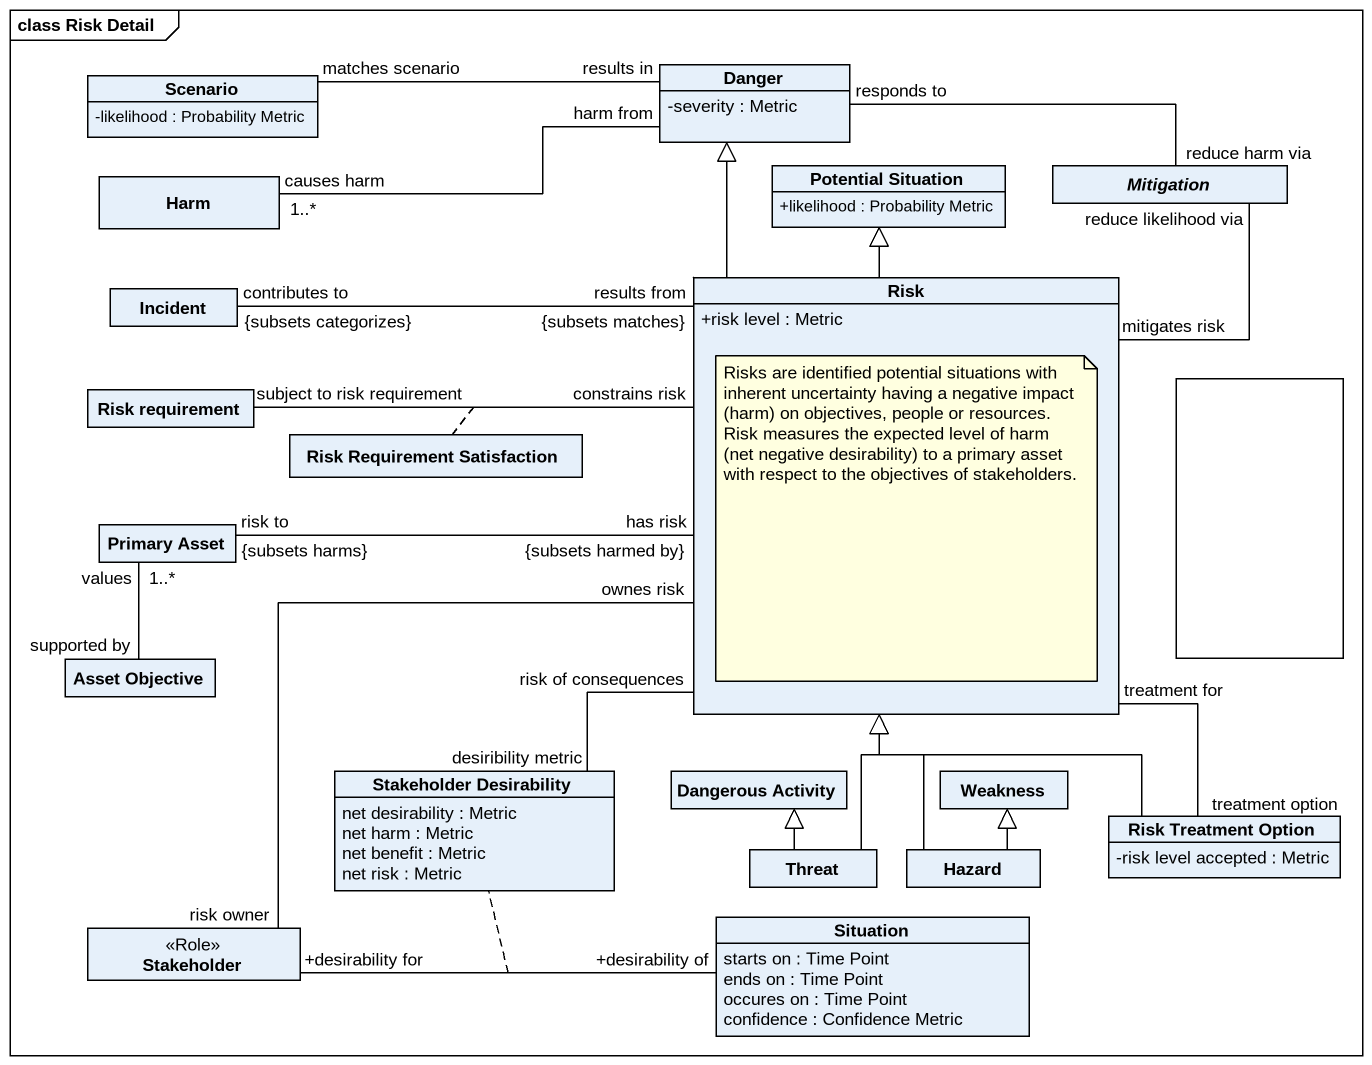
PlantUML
@startuml
mainframe class Risk Detail
allowmixing
hide circle
hide empty members
skinparam classAttributeIconSize 0
class Scenario {
  -likelihood : Probability Metric
}
class Danger {
  -severity : Metric
}
class "Potential Situation" as Potential_Situation {
  +likelihood : Probability Metric
}
abstract class Mitigation
class Harm
class Incident
class Risk {
  +risk level : Metric
}
rectangle " " as rectangle1
class "Risk requirement" as Risk_requirement
class "Risk Requirement Satisfaction" as Risk_Requirement
class "Primary Asset" as Primary_Asset
class "Asset Objective" as Asset_Objective
class "Stakeholder Desirability" as Stakeholder_Desirability {
  net desirability : Metric
  net harm : Metric
  net benefit : Metric
  net risk : Metric
}
class "Dangerous Activity" as Dangerous_Activity
class Weakness
class Threat
class Hazard
class "Risk Treatment Option" as Risk_Treatment_Option {
  -risk level accepted : Metric
}
class Stakeholder <<Role>>
class Situation {
  starts on : Time Point
  ends on : Time Point
  occures on : Time Point
  confidence : Confidence Metric
}
Danger "results in" -left- "matches scenario" Scenario
Danger "responds to" -right- "reduce harm via" Mitigation
Danger "harm from" -left- "causes harm\n1..*" Harm
Risk -up-|> Danger
Risk -up-|> Potential_Situation
Risk "mitigates risk" -up- "reduce likelihood via" Mitigation
Risk "results from\n{subsets matches}" -left- "contributes to\n{subsets categorizes}" Incident
Risk "constrains risk" -left- "subject to risk requirement" Risk_requirement
(Risk, Risk_requirement) .. Risk_Requirement
Risk "risk of consequences" -- "desiribility metric" Stakeholder_Desirability
Risk "treatment for" -- "treatment option" Risk_Treatment_Option
Risk "ownes risk" -- "risk owner" Stakeholder
Primary_Asset "risk to\n{subsets harms}" -right- "has risk\n{subsets harmed by}" Risk
Asset_Objective "supported by" -up- "values\n1..*" Primary_Asset
Threat -up-|> Risk
Threat -up-|> Dangerous_Activity
Hazard -up-|> Risk
Hazard -up-|> Weakness
Risk_Treatment_Option -up-|> Risk
Stakeholder "+desirability for" -right- "+desirability of" Situation
(Stakeholder, Situation) .. Stakeholder_Desirability
note bottom of Risk : Risks are identified potential situations with inherent uncertainty having a negative impact (harm) on objectives, people or resources. Risk measures the expected level of harm (net negative desirability) to a primary asset with respect to the objectives of stakeholders.
@enduml
